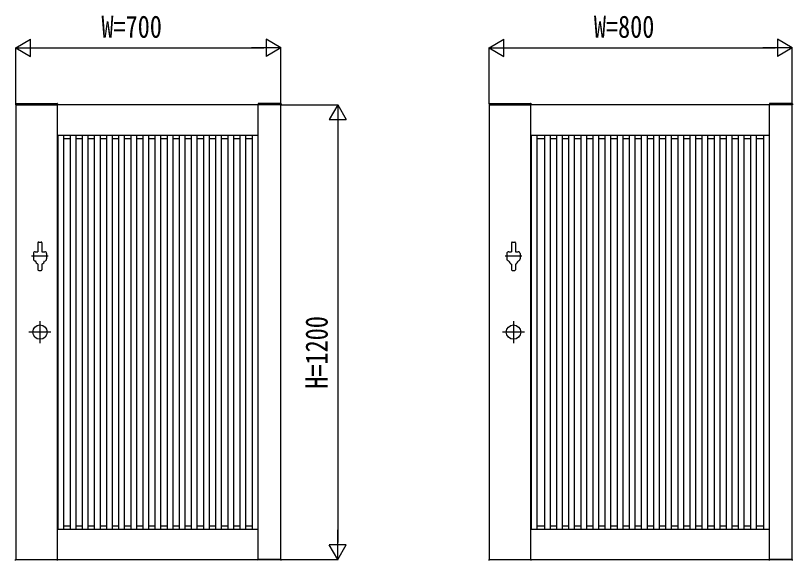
# Model space of a CAD drawing. Units: millimetres, scale not verified. Extents: x -8410 to 8410, y -5940 to 5940.
# Drawn here: x -344 to 1707, y -3160 to -1722 of the extents above; entities that cross this region are included whole.
import ezdxf
from ezdxf.enums import TextEntityAlignment as Align

# ---------------------------------------------------------------- set-up
doc = ezdxf.new("R2010")
doc.units = ezdxf.units.MM
doc.header["$LTSCALE"] = 30
for name, color, linetype in [('0-2_YKK_11', 7, 'Continuous'), ('0-3_YKK_A1', 4, 'Continuous'), ('0-4_YKK_D', 6, 'Continuous')]:
    doc.layers.add(name, color=color, linetype=linetype)
doc.styles.add('ＭＳ ゴシック', font='')
doc.styles.get('ＭＳ ゴシック').set_extended_font_data('MS Gothic')

msp = doc.modelspace()

# ---------------------------------------------------------------- linework, layer by layer
at = {"layer": '0-2_YKK_11'}
for p, q in [((-233.2, -3157.49), (-233.2, -1957.49)), ((296.8, -3157.49), (296.8, -1957.49)), ((1016.8, -3157.49), (1016.8, -1957.49)), ((1646.8, -3157.49), (1646.8, -1957.49)), ((-233.2, -2037.49), (296.8, -2037.49)), ((1016.8, -2037.49), (1646.8, -2037.49)), ((-233.2, -3077.49), (296.8, -3077.49)), ((1016.8, -3077.49), (1646.8, -3077.49))]:
    msp.add_line(p, q, dxfattribs=at)
for points in [[(-343.2, -1957.49), (-343.2, -3157.49), (356.8, -3157.49), (356.8, -1957.49)], [(906.8, -1957.49), (906.8, -3157.49), (1706.8, -3157.49), (1706.8, -1957.49)]]:
    msp.add_lwpolyline(points, close=True, dxfattribs=at)
at = {"layer": '0-3_YKK_A1'}
for p, q in [((-343.57, -1954.94), (-343.7, -1957.49)), ((-343.7, -1957.49), (-232.7, -1957.49)), ((-342.57, -1953.99), (-233.83, -1953.99)), ((-232.83, -1954.94), (-232.7, -1957.49)), ((296.43, -1954.94), (296.3, -1957.49)), ((357.3, -1957.49), (296.3, -1957.49)), ((356.17, -1953.99), (297.43, -1953.99)), ((357.17, -1954.94), (357.3, -1957.49)), ((906.43, -1954.94), (906.3, -1957.49)), ((906.3, -1957.49), (1017.3, -1957.49)), ((907.43, -1953.99), (1016.17, -1953.99)), ((1017.17, -1954.94), (1017.3, -1957.49)), ((1646.43, -1954.94), (1646.3, -1957.49)), ((1707.3, -1957.49), (1646.3, -1957.49)), ((1706.17, -1953.99), (1647.43, -1953.99)), ((1707.17, -1954.94), (1707.3, -1957.49)), ((-233.2, -2046.59), (-232.4, -2046.59)), ((-232.4, -2037.49), (-232.4, -3077.49)), ((-217.4, -2037.49), (-217.4, -3077.49)), ((-217.4, -2046.59), (-199.7, -2046.59)), ((-199.7, -2037.49), (-199.7, -3077.49)), ((-184.7, -2037.49), (-184.7, -3077.49)), ((-184.7, -2046.59), (-167.7, -2046.59)), ((-167.7, -2037.49), (-167.7, -3077.49)), ((-152.7, -2037.49), (-152.7, -3077.49)), ((-152.7, -2046.59), (-135.7, -2046.59)), ((-135.7, -2037.49), (-135.7, -3077.49)), ((-120.7, -2037.49), (-120.7, -3077.49)), ((-120.7, -2046.59), (-103.7, -2046.59)), ((-103.7, -2037.49), (-103.7, -3077.49)), ((-88.7, -2037.49), (-88.7, -3077.49)), ((-88.7, -2046.59), (-71.7, -2046.59)), ((-71.7, -2037.49), (-71.7, -3077.49)), ((-56.7, -2037.49), (-56.7, -3077.49)), ((-56.7, -2046.59), (-39.7, -2046.59)), ((-39.7, -2037.49), (-39.7, -3077.49)), ((-24.7, -2037.49), (-24.7, -3077.49)), ((-24.7, -2046.59), (-7.7, -2046.59)), ((-7.7, -2037.49), (-7.7, -3077.49)), ((7.3, -2037.49), (7.3, -3077.49)), ((7.3, -2046.59), (24.3, -2046.59)), ((24.3, -2037.49), (24.3, -3077.49)), ((39.3, -2037.49), (39.3, -3077.49)), ((39.3, -2046.59), (56.3, -2046.59)), ((56.3, -2037.49), (56.3, -3077.49)), ((71.3, -2037.49), (71.3, -3077.49)), ((71.3, -2046.59), (88.3, -2046.59)), ((88.3, -2037.49), (88.3, -3077.49)), ((103.3, -2037.49), (103.3, -3077.49)), ((103.3, -2046.59), (120.3, -2046.59)), ((120.3, -2037.49), (120.3, -3077.49)), ((135.3, -2037.49), (135.3, -3077.49)), ((135.3, -2046.59), (152.3, -2046.59)), ((152.3, -2037.49), (152.3, -3077.49)), ((167.3, -2037.49), (167.3, -3077.49)), ((167.3, -2046.59), (184.3, -2046.59)), ((184.3, -2037.49), (184.3, -3077.49)), ((199.3, -2037.49), (199.3, -3077.49)), ((199.3, -2046.59), (216.3, -2046.59)), ((216.3, -2037.49), (216.3, -3077.49)), ((231.3, -2037.49), (231.3, -3077.49)), ((231.3, -2046.59), (248.3, -2046.59)), ((248.3, -2037.49), (248.3, -3077.49)), ((263.3, -2037.49), (263.3, -3077.49)), ((263.3, -2046.59), (281, -2046.59)), ((281, -2037.49), (281, -3077.49)), ((296, -2037.49), (296, -3077.49)), ((296, -2046.59), (296.8, -2046.59)), ((1016.8, -2046.59), (1017.6, -2046.59)), ((1017.6, -2037.49), (1017.6, -3077.49)), ((1032.6, -2037.49), (1032.6, -3077.49)), ((1032.6, -2046.59), (1052.3, -2046.59)), ((1052.3, -2037.49), (1052.3, -3077.49)), ((1067.3, -2037.49), (1067.3, -3077.49)), ((1067.3, -2046.59), (1084.3, -2046.59)), ((1084.3, -2037.49), (1084.3, -3077.49)), ((1099.3, -2037.49), (1099.3, -3077.49)), ((1099.3, -2046.59), (1116.3, -2046.59)), ((1116.3, -2037.49), (1116.3, -3077.49)), ((1131.3, -2037.49), (1131.3, -3077.49)), ((1131.3, -2046.59), (1148.3, -2046.59)), ((1148.3, -2037.49), (1148.3, -3077.49)), ((1163.3, -2037.49), (1163.3, -3077.49)), ((1163.3, -2046.59), (1180.3, -2046.59)), ((1180.3, -2037.49), (1180.3, -3077.49)), ((1195.3, -2037.49), (1195.3, -3077.49)), ((1195.3, -2046.59), (1212.3, -2046.59)), ((1212.3, -2037.49), (1212.3, -3077.49)), ((1227.3, -2037.49), (1227.3, -3077.49)), ((1227.3, -2046.59), (1244.3, -2046.59)), ((1244.3, -2037.49), (1244.3, -3077.49)), ((1259.3, -2037.49), (1259.3, -3077.49)), ((1259.3, -2046.59), (1276.3, -2046.59)), ((1276.3, -2037.49), (1276.3, -3077.49)), ((1291.3, -2037.49), (1291.3, -3077.49)), ((1291.3, -2046.59), (1308.3, -2046.59)), ((1308.3, -2037.49), (1308.3, -3077.49)), ((1323.3, -2037.49), (1323.3, -3077.49)), ((1323.3, -2046.59), (1340.3, -2046.59)), ((1340.3, -2037.49), (1340.3, -3077.49)), ((1355.3, -2037.49), (1355.3, -3077.49)), ((1355.3, -2046.59), (1372.3, -2046.59)), ((1372.3, -2037.49), (1372.3, -3077.49)), ((1387.3, -2037.49), (1387.3, -3077.49)), ((1387.3, -2046.59), (1404.3, -2046.59)), ((1404.3, -2037.49), (1404.3, -3077.49)), ((1419.3, -2037.49), (1419.3, -3077.49)), ((1419.3, -2046.59), (1436.3, -2046.59)), ((1436.3, -2037.49), (1436.3, -3077.49)), ((1451.3, -2037.49), (1451.3, -3077.49)), ((1451.3, -2046.59), (1468.3, -2046.59)), ((1468.3, -2037.49), (1468.3, -3077.49)), ((1483.3, -2037.49), (1483.3, -3077.49)), ((1483.3, -2046.59), (1500.3, -2046.59)), ((1500.3, -2037.49), (1500.3, -3077.49)), ((1515.3, -2037.49), (1515.3, -3077.49)), ((1515.3, -2046.59), (1532.3, -2046.59)), ((1532.3, -2037.49), (1532.3, -3077.49)), ((1547.3, -2037.49), (1547.3, -3077.49)), ((1547.3, -2046.59), (1564.3, -2046.59)), ((1564.3, -2037.49), (1564.3, -3077.49)), ((1579.3, -2037.49), (1579.3, -3077.49)), ((1579.3, -2046.59), (1596.3, -2046.59)), ((1596.3, -2037.49), (1596.3, -3077.49)), ((1611.3, -2037.49), (1611.3, -3077.49)), ((1611.3, -2046.59), (1631, -2046.59)), ((1631, -2037.49), (1631, -3077.49)), ((1646, -2037.49), (1646, -3077.49)), ((1646, -2046.59), (1646.8, -2046.59)), ((-284.45, -2321.99), (-284.45, -2345.49)), ((-282.45, -2319.99), (-275.95, -2319.99)), ((-273.95, -2321.99), (-273.95, -2345.49)), ((965.55, -2321.99), (965.55, -2345.49)), ((967.55, -2319.99), (974.05, -2319.99)), ((976.05, -2321.99), (976.05, -2345.49)), ((-257.2, -2357.49), (-301.2, -2357.49)), ((-296.7, -2350.49), (-296.7, -2364.49)), ((-291.7, -2345.49), (-284.45, -2345.49)), ((-273.95, -2345.49), (-266.7, -2345.49)), ((-261.7, -2350.49), (-261.7, -2364.49)), ((992.8, -2357.49), (948.8, -2357.49)), ((953.3, -2350.49), (953.3, -2364.49)), ((958.3, -2345.49), (965.55, -2345.49)), ((976.05, -2345.49), (983.3, -2345.49)), ((988.3, -2350.49), (988.3, -2364.49)), ((-284.45, -2378.33), (-284.45, -2392.99)), ((-273.95, -2378.33), (-273.95, -2392.99)), ((965.55, -2378.33), (965.55, -2392.99)), ((976.05, -2378.33), (976.05, -2392.99)), ((-282.45, -2394.99), (-275.95, -2394.99)), ((967.55, -2394.99), (974.05, -2394.99)), ((-279.2, -2528.49), (-279.2, -2586.49)), ((970.8, -2528.49), (970.8, -2586.49)), ((-250.2, -2557.49), (-308.2, -2557.49)), ((999.8, -2557.49), (941.8, -2557.49)), ((-233.2, -3068.99), (-232.4, -3068.99)), ((-217.4, -3068.99), (-199.7, -3068.99)), ((-184.7, -3068.99), (-167.7, -3068.99)), ((-152.7, -3068.99), (-135.7, -3068.99)), ((-120.7, -3068.99), (-103.7, -3068.99)), ((-88.7, -3068.99), (-71.7, -3068.99)), ((-56.7, -3068.99), (-39.7, -3068.99)), ((-24.7, -3068.99), (-7.7, -3068.99)), ((7.3, -3068.99), (24.3, -3068.99)), ((39.3, -3068.99), (56.3, -3068.99)), ((71.3, -3068.99), (88.3, -3068.99)), ((103.3, -3068.99), (120.3, -3068.99)), ((135.3, -3068.99), (152.3, -3068.99)), ((167.3, -3068.99), (184.3, -3068.99)), ((199.3, -3068.99), (216.3, -3068.99)), ((231.3, -3068.99), (248.3, -3068.99)), ((263.3, -3068.99), (281, -3068.99)), ((296, -3068.99), (296.8, -3068.99)), ((1016.8, -3068.99), (1017.6, -3068.99)), ((1032.6, -3068.99), (1052.3, -3068.99)), ((1067.3, -3068.99), (1084.3, -3068.99)), ((1099.3, -3068.99), (1116.3, -3068.99)), ((1131.3, -3068.99), (1148.3, -3068.99)), ((1163.3, -3068.99), (1180.3, -3068.99)), ((1195.3, -3068.99), (1212.3, -3068.99)), ((1227.3, -3068.99), (1244.3, -3068.99)), ((1259.3, -3068.99), (1276.3, -3068.99)), ((1291.3, -3068.99), (1308.3, -3068.99)), ((1323.3, -3068.99), (1340.3, -3068.99)), ((1355.3, -3068.99), (1372.3, -3068.99)), ((1387.3, -3068.99), (1404.3, -3068.99)), ((1419.3, -3068.99), (1436.3, -3068.99)), ((1451.3, -3068.99), (1468.3, -3068.99)), ((1483.3, -3068.99), (1500.3, -3068.99)), ((1515.3, -3068.99), (1532.3, -3068.99)), ((1547.3, -3068.99), (1564.3, -3068.99)), ((1579.3, -3068.99), (1596.3, -3068.99)), ((1611.3, -3068.99), (1631, -3068.99)), ((1646, -3068.99), (1646.8, -3068.99)), ((-343.7, -3157.49), (-232.7, -3157.49)), ((-343.57, -3160.04), (-343.7, -3157.49)), ((-232.83, -3160.04), (-232.7, -3157.49)), ((357.3, -3157.49), (296.3, -3157.49)), ((296.43, -3160.04), (296.3, -3157.49)), ((357.17, -3160.04), (357.3, -3157.49)), ((906.3, -3157.49), (1017.3, -3157.49)), ((906.43, -3160.04), (906.3, -3157.49)), ((1017.17, -3160.04), (1017.3, -3157.49)), ((1707.3, -3157.49), (1646.3, -3157.49)), ((1646.43, -3160.04), (1646.3, -3157.49)), ((1707.17, -3160.04), (1707.3, -3157.49))]:
    msp.add_line(p, q, dxfattribs=at)
for centre in [(-279.2, -2557.49), (970.8, -2557.49)]:
    msp.add_circle(centre, 19, dxfattribs=at)
for centre, radius, start, end in [((-342.57, -1954.99), 1, 90, 177), ((-233.83, -1954.99), 1, 3, 90), ((297.43, -1954.99), 1, 90, 177), ((356.17, -1954.99), 1, 3, 90), ((907.43, -1954.99), 1, 90, 177), ((1016.17, -1954.99), 1, 3, 90), ((1647.43, -1954.99), 1, 90, 177), ((1706.17, -1954.99), 1, 3, 90), ((-282.45, -2321.99), 2, 90, 180), ((-275.95, -2321.99), 2, 0, 90), ((967.55, -2321.99), 2, 90, 180), ((974.05, -2321.99), 2, 0, 90), ((-291.7, -2350.49), 5, 90, 180), ((-266.7, -2350.49), 5, 0, 90), ((958.3, -2350.49), 5, 90, 180), ((983.3, -2350.49), 5, 0, 90), ((-291.7, -2364.49), 5, 180, 270), ((-279.2, -2367.05), 12.5, 191.55262, 245.16541), ((-279.2, -2366.99), 12.5, 294.83459, 348.44738), ((-279.2, -2367.05), 12.5, 294.83459, 348.44738), ((-266.7, -2364.49), 5, 270, 0), ((958.3, -2364.49), 5, 180, 270), ((970.8, -2367.05), 12.5, 191.55262, 245.16541), ((970.8, -2366.99), 12.5, 294.83459, 348.44738), ((970.8, -2367.05), 12.5, 294.83459, 348.44738), ((983.3, -2364.49), 5, 270, 0), ((-282.45, -2392.99), 2, 180, 270), ((-275.95, -2392.99), 2, 270, 0), ((967.55, -2392.99), 2, 180, 270), ((974.05, -2392.99), 2, 270, 0)]:
    msp.add_arc(centre, radius, start, end, dxfattribs=at)
at = {"layer": '0-4_YKK_D'}
for p, q in [((-343.2, -1807.49), (-304.23, -1784.99)), ((-304.23, -1829.99), (-304.23, -1784.99)), ((356.8, -1807.49), (317.83, -1784.99)), ((317.83, -1784.99), (317.83, -1829.99)), ((906.8, -1807.49), (945.77, -1784.99)), ((945.77, -1829.99), (945.77, -1784.99)), ((1706.8, -1807.49), (1667.83, -1784.99)), ((1667.83, -1784.99), (1667.83, -1829.99)), ((-343.2, -1955.49), (-343.2, -1806.49)), ((-343.2, -1807.49), (-304.23, -1829.99)), ((-343.2, -1807.49), (-265.26, -1807.49)), ((-298.2, -1807.49), (311.8, -1807.49)), ((356.8, -1807.49), (278.86, -1807.49)), ((356.8, -1807.49), (317.83, -1829.99)), ((356.8, -1955.49), (356.8, -1806.49)), ((906.8, -1955.49), (906.8, -1806.49)), ((906.8, -1807.49), (945.77, -1829.99)), ((906.8, -1807.49), (984.74, -1807.49)), ((951.8, -1807.49), (1661.8, -1807.49)), ((1706.8, -1807.49), (1628.86, -1807.49)), ((1706.8, -1807.49), (1667.83, -1829.99)), ((1706.8, -1955.49), (1706.8, -1806.49)), ((358.8, -1957.49), (507.8, -1957.49)), ((506.8, -1957.49), (484.3, -1996.46)), ((506.8, -1957.49), (529.3, -1996.46)), ((506.8, -1957.49), (506.8, -2035.43)), ((484.3, -1996.46), (529.3, -1996.46)), ((506.8, -2002.49), (506.8, -3112.49)), ((506.8, -3157.49), (506.8, -3079.55)), ((506.8, -3157.49), (484.3, -3118.52)), ((529.3, -3118.52), (484.3, -3118.52)), ((506.8, -3157.49), (529.3, -3118.52)), ((358.8, -3157.49), (507.8, -3157.49))]:
    msp.add_line(p, q, dxfattribs=at)

# ---------------------------------------------------------------- texts
at = {"layer": '0-4_YKK_D', "style": 'ＭＳ ゴシック', "width": 0.8}
for s, p in [('W=700', (-116.93, -1798.49)), ('W=800', (1183.07, -1798.49))]:
    msp.add_text(s, height=58.65, dxfattribs=at).set_placement(p, align=Align.BOTTOM_LEFT)
msp.add_text('H=1200', height=58.65, rotation=90, dxfattribs=at).set_placement((497.8, -2706.82), align=Align.BOTTOM_LEFT)

doc.saveas('drawing.dxf')
